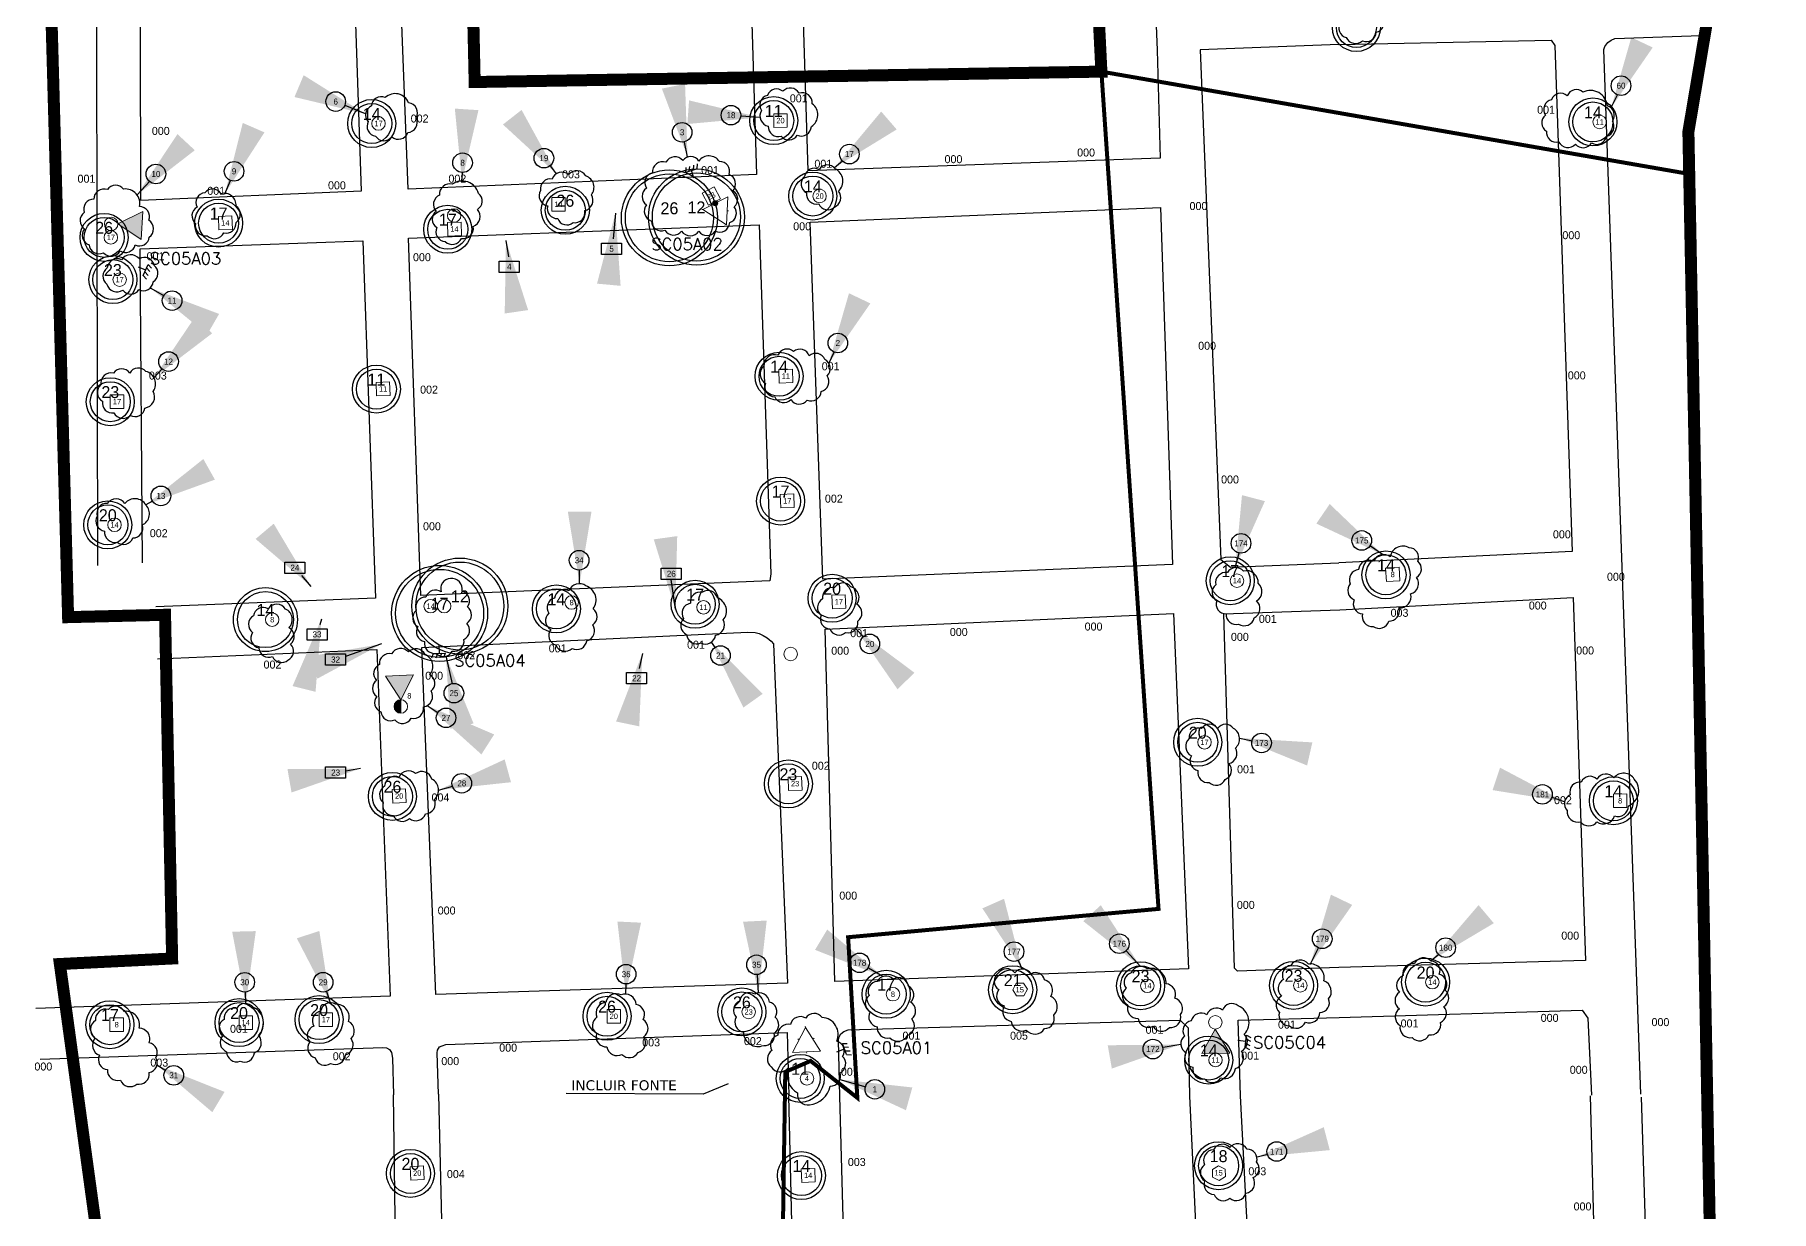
# Model space of a CAD drawing. Extents: x 202058 to 202804, y 7563128 to 7564386.
# Drawn here: x 202173.9 to 202608, y 7563471 to 7563765.1 of the extents above; entities that cross this region are included whole.
import ezdxf
from ezdxf.enums import TextEntityAlignment as Align

# ---------------------------------------------------------------- set-up
doc = ezdxf.new("R2010")
doc.units = 0
doc.header["$LTSCALE"] = 5
doc.header["$MEASUREMENT"] = 0
doc.linetypes.add('PHANTOMX2', pattern=[5, 2.5, -0.5, 0.5, -0.5, 0.5, -0.5])
doc.layers.get('0').update_dxf_attribs({"linetype": 'CONTINUOUS'})
for name, color, linetype in [('Configurado_Ok', 2, 'CONTINUOUS'), ('Divergencia_Valores_incopativeis', 133, 'CONTINUOUS'), ('HC', 7, 'CONTINUOUS'), ('LIMITE', 5, 'PHANTOMX2'), ('limite_rf', 8, 'PHANTOMX2'), ('Nao_Configurado', 3, 'CONTINUOUS'), ('NET_UPGRADE', 7, 'CONTINUOUS'), ('numero_base', 3, 'CONTINUOUS'), ('QUADRAS', 7, 'CONTINUOUS'), ('TERRA', 7, 'CONTINUOUS'), ('TERRA_A', 7, 'CONTINUOUS')]:
    doc.layers.add(name, color=color, linetype=linetype)
for name, color, linetype, lineweight in [('NET-AMP', 1, 'CONTINUOUS', 20), ('NET-SPLT', 1, 'CONTINUOUS', 20), ('NET-TAP', 1, 'CONTINUOUS', 20)]:
    doc.layers.add(name, color=color, linetype=linetype, lineweight=lineweight)
doc.layers.get('0').off()
doc.layers.get('TERRA_A').off()
doc.styles.add('Folhas_CAD', font='arial.ttf')
doc.styles.add('ROMANS', font='romans', dxfattribs={"width": 0.9})
doc.dimstyles.get("Standard").update_dxf_attribs({"dimtxt": 0.18, "dimasz": 0.18, "dimexe": 0.18, "dimexo": 0.0625, "dimgap": 0.09, "dimtad": 0, "dimtih": 1, "dimtoh": 1, "dimzin": 0, "dimdsep": 46, "dimtxsty": 'Standard', "dimcen": 0.09, "dimadec": 0, "dimazin": 0, "dimtfac": 1, "dimtofl": 0, "dimtmove": 2, "dimatfit": 3, "dimfxl": 1, "dimtolj": 1, "dimtzin": 0, "dimarcsym": 0})

# ---------------------------------------------------------------- blocks, each defined once
blk = doc.blocks.new('TERRA')
at = {"layer": 'TERRA', "linetype": 'ByBlock'}
for p, q in [((0, 0), (0, -2.02)), ((-1.5, -2.02), (-1.97, -3.15)), ((-1.5, -2.02), (1.5, -2.02)), ((-0.49, -2.02), (-0.96, -3.15)), ((0.57, -2.02), (0.09, -3.15)), ((1.5, -2.02), (1.03, -3.15))]:
    blk.add_line(p, q, dxfattribs=at)
blk = doc.blocks.new('2WAY')
blk.add_circle((1.6875, 0), 1.6875)
blk = doc.blocks.new('LE')
at = {"layer": 'NET-AMP'}
h = blk.add_hatch(color=256, dxfattribs=at)
h.dxf.hatch_style = 1
h.paths.add_polyline_path([(0, 3.5), (0, -3.5), (6.06, 0)])
blk.add_lwpolyline([(0, 3.5), (0, -3.5), (6.06, 0)], close=True, dxfattribs=at)
blk = doc.blocks.new('TAP2')
at = {"color": 0}
blk.add_circle((1.69, 0), 1.69, dxfattribs=at)
blk.add_attdef('DBVAL', text='', height=1.35, dxfattribs=at).set_placement((1.69, 0), align=Align.MIDDLE)
blk = doc.blocks.new('TAP4')
blk.add_lwpolyline([(3.38, -1.69), (0, -1.69), (0, 1.69), (3.38, 1.69)], close=True)
at = {"color": 0}
blk.add_attdef('DBVAL', text='', height=1.35, dxfattribs=at).set_placement((1.69, 0), align=Align.MIDDLE)
blk = doc.blocks.new('TAP8')
blk.add_lwpolyline([(0.92, 1.59), (0, 0), (0.92, -1.59), (2.76, -1.59), (3.68, 0), (2.76, 1.59)], close=True)
blk.add_attdef('DBVAL', text='', height=1.35).set_placement((1.77, -0.06), align=Align.MIDDLE)
blk = doc.blocks.new('3WAY')
h = blk.add_hatch(color=256)
h.dxf.hatch_style = 1
edge = h.paths.add_edge_path()
edge.add_arc((3.025, 0), 0.35, 0, 360)
for centre, radius in [((1.6875, 0), 1.6875), ((3.025, 0), 0.35)]:
    blk.add_circle(centre, radius)
blk = doc.blocks.new('CX_CodUpgrade')
blk.add_circle((-0.13, 0.04), 2.45)
at = {"color": 1, "flags": 1}
for tag, p in [('RETIRAR1', (4.74, 11.47)), ('RETIRAR2', (4.74, 7.94)), ('NOVO1', (28.33, 11.47)), ('NOVO2', (28.33, 7.94)), ('RETIRAR3', (4.74, 4.42)), ('NOVO3', (28.33, 4.42)), ('RETIRAR4', (4.74, 0.89)), ('NOVO4', (28.33, 0.9)), ('RETIRAR5', (4.74, -2.63)), ('NOVO5', (28.33, -2.63)), ('RETIRAR6', (4.74, -6.15)), ('RETIRAR7', (4.74, -9.68)), ('NOVO6', (28.33, -6.15)), ('NOVO7', (28.33, -9.68)), ('RETIRAR8', (4.74, -13.2)), ('NOVO8', (28.33, -13.2)), ('RETIRAR9', (4.74, -16.73)), ('NOVO9', (28.33, -16.73))]:
    blk.add_attdef(tag, p, '', height=1.5, dxfattribs=at)
at = {"color": 7, "flags": 1}
for tag, p in [('ANTIGO1', (17.16, 11.46)), ('ANTIGO2', (17.16, 7.94)), ('ANTIGO3', (17.16, 4.41)), ('ANTIGO4', (17.16, 0.89)), ('ANTIGO5', (17.16, -2.63)), ('ANTIGO6', (17.16, -6.16)), ('ANTIGO7', (17.16, -9.68)), ('ANTIGO8', (17.16, -13.21)), ('ANTIGO9', (17.16, -16.73))]:
    blk.add_attdef(tag, p, '', height=1.5, dxfattribs=at)
at = {"color": 1}
blk.add_attdef('CODIGO', text='', height=1.5, dxfattribs=at).set_placement((-0.13, 0.04), align=Align.MIDDLE_CENTER)
blk = doc.blocks.new('AMP3')
for p, q in [((3.1, 1.71), (3.3, 2.03)), ((0, 0), (-0.33, 0)), ((3.1, -1.71), (3.3, -2.03)), ((6.06, 0), (6.38, 0))]:
    blk.add_line(p, q)
blk.add_lwpolyline([(0, 3.5), (0, -3.5), (6.06, 0)], close=True)
blk = doc.blocks.new('AMP3AC')
h = blk.add_hatch(color=256)
h.dxf.hatch_style = 1
h.paths.add_polyline_path([(2.55, 2.03), (3.66, 1.39, 0.131652), (3.74, 1.71, 0.767327)])
h.paths.add_polyline_path([(3.66, 1.39), (2.55, 2.03, 0.131652), (2.47, 1.71, 0.767327)])
for p, q in [((3.1, 1.71), (3.3, 2.03)), ((0, 0), (-0.33, 0)), ((3.1, -1.71), (3.3, -2.03)), ((6.06, 0), (6.38, 0))]:
    blk.add_line(p, q)
blk.add_lwpolyline([(0, 3.5), (0, -3.5), (6.06, 0)], close=True)
blk.add_circle((3.1, 1.71), 0.638)
blk = doc.blocks.new('CX_CodUpgradeCabo')
blk.add_lwpolyline([(-2.63, 1.45), (2.37, 1.45), (2.37, -1.4), (-2.63, -1.4)], close=True)
at = {"color": 1}
blk.add_attdef('CODIGO', text='', height=1.5, dxfattribs=at).set_placement((-0.13, 0.04), align=Align.MIDDLE_CENTER)
at = {"color": 1, "style": 'Folhas_CAD', "flags": 1}
for tag, p in [('SERVICO', (5.97, 0.89)), ('TIPO', (17.92, 0.89)), ('COMP', (25.22, 0.89))]:
    blk.add_attdef(tag, p, '', height=1.5, dxfattribs=at)
blk = doc.blocks.new('DC')
h = blk.add_hatch(color=256)
h.dxf.hatch_style = 1
h.paths.add_polyline_path([(3.38, 0), (0, 0, 1)])
blk.add_line((0, 0), (3.38, 0))
blk.add_circle((1.69, 0), 1.69)
at = {"color": 0}
blk.add_attdef('DCVAL', text='', height=1.35, dxfattribs=at).set_placement((3.1, 3.27), align=Align.MIDDLE)

msp = doc.modelspace()

# ---------------------------------------------------------------- linework, layer by layer
at = {"layer": 'Configurado_Ok'}
for centre, radius in [((202504.3, 7563766.92), 6), ((202504.3, 7563766.92), 5), ((202258.17, 7563742.93), 6), ((202258.17, 7563742.93), 5), ((202358.65, 7563743.66), 6), ((202358.65, 7563743.66), 5), ((202563.42, 7563743.32), 6), ((202563.42, 7563743.32), 5), ((202368.42, 7563724.8), 6), ((202368.42, 7563724.8), 5), ((202306.56, 7563721.23), 6), ((202306.56, 7563721.23), 5), ((202191.27, 7563714.46), 6), ((202219.9, 7563718.03), 6), ((202219.9, 7563718.03), 5), ((202277.17, 7563716.49), 6), ((202277.17, 7563716.49), 5), ((202191.27, 7563714.46), 5), ((202193.46, 7563703.9), 6), ((202193.46, 7563703.9), 5), ((202359.99, 7563679.74), 6), ((202259.33, 7563676.53), 6), ((202259.33, 7563676.53), 5), ((202359.99, 7563679.74), 5), ((202192.82, 7563673.39), 6), ((202192.82, 7563673.39), 5), ((202360.36, 7563648.54), 6), ((202360.36, 7563648.54), 5), ((202192.19, 7563642.6), 6), ((202192.19, 7563642.6), 5), ((202472.76, 7563628.63), 6), ((202472.76, 7563628.63), 5), ((202511.7, 7563630.1), 6), ((202511.7, 7563630.1), 5), ((202339.01, 7563622.75), 6), ((202373.25, 7563624.26), 6), ((202373.25, 7563624.26), 5), ((202304.32, 7563621.6), 6), ((202304.32, 7563621.6), 5), ((202339.01, 7563622.75), 5), ((202464.63, 7563588.25), 6), ((202464.63, 7563588.25), 5), ((202362.31, 7563577.85), 6), ((202362.31, 7563577.85), 5), ((202263.34, 7563574.73), 6), ((202263.34, 7563574.73), 5), ((202568.54, 7563573.62), 6), ((202568.54, 7563573.62), 5), ((202450.36, 7563527.38), 6), ((202488.59, 7563527.47), 6), ((202521.6, 7563528.29), 6), ((202521.6, 7563528.29), 5), ((202386.76, 7563525.27), 6), ((202386.76, 7563525.27), 5), ((202418.38, 7563526.39), 6), ((202418.38, 7563526.39), 5), ((202450.36, 7563527.38), 5), ((202488.59, 7563527.47), 5), ((202245, 7563518.91), 6), ((202316.98, 7563519.76), 6), ((202316.98, 7563519.76), 5), ((202350.69, 7563520.84), 6), ((202350.69, 7563520.84), 5), ((202192.72, 7563517.65), 6), ((202192.72, 7563517.65), 5), ((202224.99, 7563518.16), 6), ((202224.99, 7563518.16), 5), ((202245, 7563518.91), 5), ((202467.39, 7563508.82), 6), ((202467.39, 7563508.82), 5), ((202365.27, 7563504.22), 6), ((202365.27, 7563504.22), 5), ((202267.85, 7563480.47), 6), ((202267.85, 7563480.47), 5), ((202365.59, 7563479.93), 6), ((202469.86, 7563482.39), 6), ((202469.86, 7563482.39), 5), ((202365.59, 7563479.93), 5)]:
    msp.add_circle(centre, radius, dxfattribs=at)
at = {"layer": 'Divergencia_Valores_incopativeis'}
for radius in [8, 7]:
    msp.add_circle((202231.6, 7563618.91), radius, dxfattribs=at)
at = {"layer": 'LIMITE', "const_width": 3}
for points in [[(202282.42, 7563820.03), (202283.9, 7563753.3), (202440.56, 7563755.9), (202430.52, 7563961.22)], [(202606.51, 7563854.68), (202587.29, 7563740.87), (202593.3, 7563432.74), (202467.47, 7563130.16), (202412.11, 7563155.37), (202439.72, 7563212.25), (202224.04, 7563204.87), (202222.26, 7563302), (202211.92, 7563301.41), (202180.21, 7563532.82), (202208.27, 7563534.2), (202206.5, 7563620.12), (202182.27, 7563619.53), (202175.47, 7563864.61)]]:
    msp.add_lwpolyline(points, dxfattribs=at)
at = {"layer": 'limite_rf', "const_width": 1}
for points in [[(202440.56, 7563755.9), (202454.84, 7563546.6), (202377.25, 7563539.52), (202379.55, 7563499.37), (202367.88, 7563508.59), (202361.54, 7563505.85), (202360.47, 7563435.3), (202278.51, 7563432.58), (202279.95, 7563395.73), (202295.03, 7563391), (202294.15, 7563301.2)], [(202586.46, 7563730.5), (202440.56, 7563755.9)]]:
    msp.add_lwpolyline(points, dxfattribs=at)
at = {"layer": 'Nao_Configurado'}
for centre, radius in [((202332.58, 7563719.34), 12), ((202332.58, 7563719.34), 11), ((202339.33, 7563719.56), 12), ((202339.33, 7563719.56), 11), ((202280.19, 7563622.31), 12), ((202280.19, 7563622.31), 11), ((202275.13, 7563620.47), 12), ((202275.13, 7563620.47), 11)]:
    msp.add_circle(centre, radius, dxfattribs=at)
at = {"layer": 'NET_UPGRADE'}
for points in [[(202506.81, 7563776.24, 0.520567), (202506.81, 7563776.24, 0.520567), (202502.79, 7563775.9, 0.520567), (202500.89, 7563772.22, 0.520567), (202500.33, 7563768.2, 0.520567), (202501.78, 7563764.41, 0.520567), (202505.8, 7563763.63, 0.520567), (202509.27, 7563765.75, 0.520567), (202510.83, 7563769.43, 0.520567), (202509.83, 7563773.45, 0.520567), (202506.81, 7563776.24)], [(202261.54, 7563749.44, 0.520567), (202261.54, 7563749.44, 0.520567), (202258.11, 7563747.33, 0.520567), (202257.3, 7563743.4, 0.520567), (202259.12, 7563739.77, 0.520567), (202263.15, 7563739.57, 0.520567), (202267.19, 7563740.68, 0.520567), (202269.31, 7563744.31, 0.520567), (202267.39, 7563748.13, 0.520567), (202261.54, 7563749.44)], [(202368.3, 7563747.89, 0.520567), (202368.3, 7563747.89, 0.520567), (202364.97, 7563750.52, 0.520567), (202360.96, 7563750.98, 0.520567), (202357.07, 7563749.95, 0.520567), (202355.58, 7563746.17, 0.520567), (202357.3, 7563742.28, 0.520567), (202360.5, 7563739.76, 0.520567), (202364.52, 7563739.99, 0.520567), (202368.07, 7563742.17, 0.520567), (202368.3, 7563747.89)], [(202560.94, 7563750.76, 0.520567), (202560.94, 7563750.76, 0.520567), (202557, 7563749.87, 0.520567), (202553.06, 7563748.89, 0.520567), (202551.54, 7563745.04, 0.520567), (202551.8, 7563741.02, 0.520567), (202554.85, 7563738.33, 0.520567), (202559.06, 7563737.8, 0.520567), (202563.09, 7563738.06, 0.520567), (202566.85, 7563739.76, 0.520567), (202568.28, 7563743.52, 0.520567), (202567.03, 7563747.37, 0.520567), (202560.94, 7563750.76)], [(202339.95, 7563733.55, 0.520567), (202339.95, 7563733.55, 0.520567), (202335.9, 7563733.69, 0.520567), (202331.71, 7563733.28, 0.520567), (202328.33, 7563730.58, 0.520567), (202326.84, 7563726.8, 0.520567), (202326.84, 7563722.62, 0.520567), (202328.06, 7563718.56, 0.520567), (202331.44, 7563716.27, 0.520567), (202335.63, 7563716, 0.520567), (202339.95, 7563716, 0.520567), (202344.01, 7563716, 0.520567), (202347.66, 7563718.16, 0.520567), (202348.74, 7563722.07, 0.520567), (202348.47, 7563726.13, 0.520567), (202347.52, 7563730.18, 0.520567), (202345.09, 7563733.42, 0.520567), (202339.95, 7563733.55)], [(202278.3, 7563727.74, 0.520567), (202278.3, 7563727.74, 0.520567), (202275.11, 7563725.05, 0.520567), (202274.28, 7563720.97, 0.520567), (202274.42, 7563716.96, 0.520567), (202276.5, 7563713.43, 0.520567), (202280.58, 7563714.19, 0.520567), (202283.56, 7563717.17, 0.520567), (202284.59, 7563721.45, 0.520567), (202284.87, 7563725.46, 0.520567), (202278.3, 7563727.74)], [(202311.69, 7563729.82, 0.520567), (202311.69, 7563729.82, 0.520567), (202307.4, 7563730.16, 0.520567), (202303.27, 7563729.05, 0.520567), (202300.35, 7563726.21, 0.520567), (202302.16, 7563722.35, 0.520567), (202304.65, 7563719.18, 0.520567), (202308.51, 7563718.15, 0.520567), (202311.43, 7563721.15, 0.520567), (202313.07, 7563725.1, 0.520567), (202311.69, 7563729.82)], [(202374.02, 7563731.62, 0.520567), (202374.02, 7563731.62, 0.520567), (202369.99, 7563731.41, 0.520567), (202366.36, 7563729.7, 0.520567), (202366.87, 7563725.58, 0.520567), (202369.89, 7563722.86, 0.520567), (202373.82, 7563722.05, 0.520567), (202374.83, 7563725.98, 0.520567), (202374.02, 7563731.62)], [(202196.12, 7563726.53, 0.520567), (202196.12, 7563726.53, 0.520567), (202192.11, 7563726.41, 0.520567), (202188.71, 7563723.99, 0.520567), (202186.28, 7563720.71, 0.520567), (202186.4, 7563716.58, 0.520567), (202187.5, 7563712.58, 0.520567), (202191.14, 7563710.63, 0.520567), (202195.27, 7563711.12, 0.520567), (202199.04, 7563712.58, 0.520567), (202202.56, 7563714.52, 0.520567), (202202.44, 7563718.77, 0.520567), (202200.13, 7563722.16, 0.520567), (202196.12, 7563726.53)], [(202220.53, 7563725.38, 0.520567), (202220.53, 7563725.38, 0.520567), (202216.42, 7563725.63, 0.520567), (202214.5, 7563722.04, 0.520567), (202214.11, 7563717.94, 0.520567), (202217.06, 7563714.86, 0.520567), (202221.17, 7563715.63, 0.520567), (202224.25, 7563718.19, 0.520567), (202224.25, 7563722.3, 0.520567), (202220.53, 7563725.38)], [(202195.64, 7563708.88, 0.520567), (202195.64, 7563708.88, 0.520567), (202192.06, 7563706.82, 0.520567), (202191.95, 7563702.81, 0.520567), (202195.96, 7563701.29, 0.520567), (202199.98, 7563701.4, 0.520567), (202203.55, 7563703.35, 0.520567), (202203.77, 7563707.47, 0.520567), (202200.08, 7563709.09, 0.520567), (202195.64, 7563708.88)], [(202367.54, 7563684.86, 0.520567), (202367.54, 7563684.86, 0.520567), (202363.62, 7563685.94, 0.520567), (202359.7, 7563685, 0.520567), (202356.18, 7563682.3, 0.520567), (202356.59, 7563677.98, 0.520567), (202358.89, 7563674.6, 0.520567), (202362.94, 7563673.92, 0.520567), (202367, 7563673.79, 0.520567), (202370.52, 7563675.95, 0.520567), (202372, 7563679.87, 0.520567), (202371.46, 7563683.92, 0.520567), (202367.54, 7563684.86)], [(202201.73, 7563680.95, 0.520567), (202201.73, 7563680.95, 0.520567), (202197.67, 7563680.56, 0.520567), (202193.61, 7563680.56, 0.520567), (202190.47, 7563677.68, 0.520567), (202190.86, 7563673.5, 0.520567), (202193.74, 7563670.62, 0.520567), (202197.8, 7563669.97, 0.520567), (202201.46, 7563671.8, 0.520567), (202203.56, 7563675.98, 0.520567), (202201.73, 7563680.95)], [(202201.73, 7563647.56, 0.520567), (202201.73, 7563647.56, 0.520567), (202196.49, 7563647.95, 0.520567), (202192.04, 7563647.95, 0.520567), (202189.56, 7563644.81, 0.520567), (202191.39, 7563641.02, 0.520567), (202194.53, 7563638.28, 0.520567), (202198.45, 7563639.32, 0.520567), (202200.81, 7563642.59, 0.520567), (202201.73, 7563647.56)], [(202512.74, 7563634.58, 0.520567), (202512.74, 7563634.58, 0.520567), (202508.61, 7563633.49, 0.520567), (202504.83, 7563631.42, 0.520567), (202502.76, 7563627.9, 0.520567), (202503.74, 7563623.88, 0.520567), (202505.81, 7563620.36, 0.520567), (202508.49, 7563617.2, 0.520567), (202512.38, 7563618.54, 0.520567), (202514.94, 7563621.82, 0.520567), (202517.86, 7563625.34, 0.520567), (202519.32, 7563629.48, 0.520567), (202519.68, 7563633.49, 0.520567), (202517.49, 7563636.89, 0.520567), (202512.74, 7563634.58)], [(202275.54, 7563625.82, 0.520567), (202275.54, 7563625.82, 0.520567), (202271.73, 7563624.55, 0.520567), (202269.3, 7563621.21, 0.520567), (202269.65, 7563617.17, 0.520567), (202271.38, 7563613.47, 0.520567), (202274.27, 7563610.47, 0.520567), (202278.31, 7563611.05, 0.520567), (202281.2, 7563613.93, 0.520567), (202281.9, 7563617.97, 0.520567), (202282.13, 7563622.13, 0.520567), (202280.74, 7563626.05, 0.520567), (202277.85, 7563629.17, 0.520567), (202275.54, 7563625.82)], [(202476.09, 7563631.04, 0.520567), (202476.09, 7563631.04, 0.520567), (202472.07, 7563630.68, 0.520567), (202469.15, 7563627.64, 0.520567), (202469.39, 7563623.63, 0.520567), (202471.71, 7563620.35, 0.520567), (202474.87, 7563617.79, 0.520567), (202478.76, 7563619.37, 0.520567), (202479.37, 7563623.63, 0.520567), (202479.74, 7563628.01, 0.520567), (202476.09, 7563631.04)], [(202311.71, 7563627.32, 0.520567), (202311.71, 7563627.32, 0.520567), (202307.51, 7563626.08, 0.520567), (202303.83, 7563624.31, 0.520567), (202302.45, 7563620.5, 0.520567), (202302.91, 7563616.44, 0.520567), (202304.16, 7563612.57, 0.520567), (202308.23, 7563611.71, 0.520567), (202311.9, 7563613.62, 0.520567), (202313.41, 7563617.62, 0.520567), (202313.48, 7563621.62, 0.520567), (202311.71, 7563627.32)], [(202344.6, 7563624.33, 0.520567), (202344.6, 7563624.33, 0.520567), (202340.82, 7563625.75, 0.520567), (202337.82, 7563622.99, 0.520567), (202336.09, 7563619.21, 0.520567), (202336.88, 7563615.2, 0.520567), (202340.43, 7563613.07, 0.520567), (202344.13, 7563615.04, 0.520567), (202346.02, 7563618.82, 0.520567), (202344.6, 7563624.33)], [(202377.96, 7563627.08, 0.520567), (202377.96, 7563627.08, 0.520567), (202373.86, 7563626.93, 0.520567), (202370.87, 7563624.09, 0.520567), (202370.47, 7563620, 0.520567), (202372.68, 7563616.61, 0.520567), (202376.62, 7563615.67, 0.520567), (202379.69, 7563618.5, 0.520567), (202379.46, 7563622.75, 0.520567), (202377.96, 7563627.08)], [(202236.65, 7563621.56, 0.520567), (202236.65, 7563621.56, 0.520567), (202232.25, 7563621.64, 0.520567), (202228.6, 7563619.9, 0.520567), (202228.35, 7563615.67, 0.520567), (202229.93, 7563611.86, 0.520567), (202233.33, 7563609.71, 0.520567), (202237.23, 7563608.79, 0.520567), (202237.9, 7563612.77, 0.520567), (202237.48, 7563616.92, 0.520567), (202236.65, 7563621.56)], [(202271.52, 7563610.17, 0.520567), (202271.52, 7563610.17, 0.520567), (202267.33, 7563610.82, 0.520567), (202263.14, 7563610.33, 0.520567), (202260.07, 7563607.68, 0.520567), (202259.35, 7563603.73, 0.520567), (202259.43, 7563599.71, 0.520567), (202260.48, 7563595.85, 0.520567), (202263.94, 7563593.84, 0.520567), (202268.05, 7563594.24, 0.520567), (202271.11, 7563597.13, 0.520567), (202273.05, 7563601.08, 0.520567), (202272.64, 7563605.18, 0.520567), (202271.52, 7563610.17)], [(202473.59, 7563591.7, 0.520567), (202473.59, 7563591.7, 0.520567), (202469.59, 7563591.7, 0.520567), (202465.58, 7563591.7, 0.520567), (202462.46, 7563589.18, 0.520567), (202463.06, 7563584.88, 0.520567), (202464.69, 7563581.17, 0.520567), (202467.51, 7563578.21, 0.520567), (202471.51, 7563578.95, 0.520567), (202472.4, 7563582.95, 0.520567), (202474.04, 7563586.81, 0.520567), (202473.59, 7563591.7)], [(202273.22, 7563579.05, 0.520567), (202273.22, 7563579.05, 0.520567), (202269.11, 7563580.42, 0.520567), (202265, 7563579.55, 0.520567), (202261.39, 7563577.31, 0.520567), (202261.02, 7563573.2, 0.520567), (202263.51, 7563569.97, 0.520567), (202267.62, 7563569.22, 0.520567), (202271.6, 7563570.34, 0.520567), (202273.84, 7563573.95, 0.520567), (202273.22, 7563579.05)], [(202573.77, 7563579.04, 0.520567), (202573.77, 7563579.04, 0.520567), (202568.66, 7563579.34, 0.520567), (202564.43, 7563579.04, 0.520567), (202560.49, 7563578.32, 0.520567), (202557.72, 7563575.11, 0.520567), (202556.99, 7563571.17, 0.520567), (202560.34, 7563568.4, 0.520567), (202564.43, 7563568.4, 0.520567), (202568.81, 7563569.86, 0.520567), (202572.31, 7563572.34, 0.520567), (202573.77, 7563579.04)], [(202492.29, 7563532.82, 0.520567), (202492.29, 7563532.82, 0.520567), (202487.9, 7563532.49, 0.520567), (202486.07, 7563528.93, 0.520567), (202485.57, 7563524.78, 0.520567), (202485.07, 7563520.72, 0.520567), (202487.56, 7563517.4, 0.520567), (202491.55, 7563518.32, 0.520567), (202495.2, 7563520.72, 0.520567), (202497.36, 7563524.12, 0.520567), (202496.19, 7563528.59, 0.520567), (202492.29, 7563532.82)], [(202523.01, 7563533.57, 0.520567), (202523.01, 7563533.57, 0.520567), (202518.78, 7563532.91, 0.520567), (202515.96, 7563529.92, 0.520567), (202515.04, 7563525.78, 0.520567), (202515.04, 7563521.63, 0.520567), (202515.21, 7563517.41, 0.520567), (202518.2, 7563514.42, 0.520567), (202522.43, 7563515.09, 0.520567), (202525.33, 7563518.24, 0.520567), (202526.16, 7563522.21, 0.520567), (202526.49, 7563526.28, 0.520567), (202525, 7563530.25, 0.520567), (202523.01, 7563533.57)], [(202388.5, 7563529.07, 0.520567), (202388.5, 7563529.07, 0.520567), (202384.53, 7563528.46, 0.520567), (202382.48, 7563524.97, 0.520567), (202382.72, 7563520.88, 0.520567), (202384.53, 7563517.15, 0.520567), (202387.66, 7563514.39, 0.520567), (202392.12, 7563514.99, 0.520567), (202393.2, 7563519.08, 0.520567), (202392.84, 7563523.29, 0.520567), (202392.36, 7563527.26, 0.520567), (202388.5, 7563529.07)], [(202422.97, 7563530.39, 0.520567), (202422.97, 7563530.39, 0.520567), (202418.88, 7563530.63, 0.520567), (202414.78, 7563530.51, 0.520567), (202414.9, 7563526.42, 0.520567), (202416.23, 7563522.33, 0.520567), (202418.03, 7563518.48, 0.520567), (202421.77, 7563516.31, 0.520567), (202426.35, 7563516.67, 0.520567), (202428.64, 7563520.04, 0.520567), (202427.91, 7563524.73, 0.520567), (202426.35, 7563528.83, 0.520567), (202422.97, 7563530.39)], [(202452.01, 7563531.59, 0.520567), (202452.01, 7563531.59, 0.520567), (202448.04, 7563530.63, 0.520567), (202446.71, 7563526.78, 0.520567), (202447.19, 7563522.57, 0.520567), (202449.72, 7563519.2, 0.520567), (202453.46, 7563517.28, 0.520567), (202457.55, 7563516.91, 0.520567), (202460.33, 7563520.16, 0.520567), (202458.88, 7563524.25, 0.520567), (202456.71, 7563527.86, 0.520567), (202452.01, 7563531.59)], [(202320.48, 7563525.08, 0.520567), (202320.48, 7563525.08, 0.520567), (202316.7, 7563523.2, 0.520567), (202314.46, 7563519.54, 0.520567), (202314.34, 7563515.41, 0.520567), (202316.94, 7563512.11, 0.520567), (202320.72, 7563510.23, 0.520567), (202324.73, 7563510.7, 0.520567), (202326.15, 7563514.59, 0.520567), (202326.03, 7563518.95, 0.520567), (202324.26, 7563522.73, 0.520567), (202320.48, 7563525.08)], [(202356.14, 7563512.47, 0.520567), (202356.14, 7563512.47, 0.520567), (202358.74, 7563515.53, 0.520567), (202358.98, 7563519.54, 0.520567), (202357.56, 7563523.32, 0.520567), (202353.9, 7563525.32, 0.520567), (202350.12, 7563523.55, 0.520567), (202349.29, 7563519.54, 0.520567), (202351.07, 7563515.77, 0.520567), (202356.14, 7563512.47)], [(202196.33, 7563520.98, 0.520567), (202196.33, 7563520.98, 0.520567), (202192.34, 7563521.47, 0.520567), (202189.1, 7563518.74, 0.520567), (202188.98, 7563514.26, 0.520567), (202190.1, 7563510.03, 0.520567), (202192.09, 7563506.42, 0.520567), (202195.33, 7563503.81, 0.520567), (202199.44, 7563502.81, 0.520567), (202202.55, 7563505.67, 0.520567), (202204.17, 7563509.41, 0.520567), (202202.55, 7563513.14, 0.520567), (202200.06, 7563516.75, 0.520567), (202196.33, 7563520.98)], [(202228.61, 7563521.97, 0.520567), (202228.61, 7563521.97, 0.520567), (202224.38, 7563521.72, 0.520567), (202221.26, 7563518.99, 0.520567), (202220.89, 7563514.88, 0.520567), (202221.89, 7563510.9, 0.520567), (202225.25, 7563508.53, 0.520567), (202228.86, 7563510.65, 0.520567), (202229.86, 7563515, 0.520567), (202228.61, 7563521.97)], [(202249.14, 7563522.79, 0.520567), (202249.14, 7563522.79, 0.520567), (202245.4, 7563521.05, 0.520567), (202243.66, 7563517.31, 0.520567), (202242.66, 7563513.33, 0.520567), (202244.03, 7563509.35, 0.520567), (202247.89, 7563507.98, 0.520567), (202251.63, 7563510.1, 0.520567), (202253, 7563514.2, 0.520567), (202252.38, 7563518.43, 0.520567), (202249.14, 7563522.79)], [(202370.76, 7563519.47, 0.520567), (202370.76, 7563519.47, 0.520567), (202366.64, 7563519.31, 0.520567), (202362.84, 7563517.66, 0.520567), (202359.7, 7563515.02, 0.520567), (202358.22, 7563511.23, 0.520567), (202358.05, 7563507.1, 0.520567), (202362.18, 7563506.77, 0.349017), (202364.63, 7563500.59, 0.520567), (202367.6, 7563497.62, 0.323884), (202372.74, 7563502.32, 0.520567), (202375.22, 7563505.62, 0.520567), (202375.88, 7563509.74, 0.520567), (202374.4, 7563513.53, 0.520567), (202370.76, 7563519.47)], [(202474.74, 7563522.38, 0.520567), (202474.74, 7563522.38, 0.520567), (202470.82, 7563521.26, 0.520567), (202466.91, 7563520.14, 0.520567), (202462.99, 7563518.61, 0.520567), (202461.31, 7563514.84, 0.520567), (202461.73, 7563510.65, 0.520567), (202463.41, 7563507.01, 0.520567), (202466.35, 7563504.08, 0.520567), (202470.4, 7563504.36, 0.520567), (202474.04, 7563506.73, 0.520567), (202475.58, 7563511.06, 0.520567), (202476.28, 7563515.26, 0.520567), (202474.74, 7563522.38)], [(202476.97, 7563486.54, 0.520567), (202476.97, 7563486.54, 0.520567), (202472.64, 7563486.96, 0.520567), (202468.58, 7563486.4, 0.520567), (202466.35, 7563482.63, 0.520567), (202466.35, 7563478.58, 0.520567), (202468.72, 7563475.22, 0.520567), (202472.64, 7563474.25, 0.520567), (202476.7, 7563475.5, 0.520567), (202478.51, 7563479.42, 0.520567), (202479.35, 7563483.33, 0.520567), (202476.97, 7563486.54)]]:
    msp.add_lwpolyline(points, format="xyb", close=True, dxfattribs=at)
at = {"layer": 'QUADRAS', "linetype": 'ByBlock'}
for points in [[(202189.73, 7563632.48), (202189.26, 7563848.31), (202200.14, 7563849.01), (202200.38, 7563723.73), (202255.64, 7563726.11), (202251.25, 7563853.98), (202249.37, 7563877.82), (202248.71, 7563884.8), (202247.87, 7563892.86), (202246.82, 7563900.12), (202244.72, 7563915.57), (202243.02, 7563926.05), (202241.91, 7563934.79), (202240.94, 7563943.75), (202240.13, 7563952.47), (202239.36, 7563961.73), (202238.56, 7563971.39), (202237.97, 7563981.23), (202237.66, 7563988.97), (202237.28, 7563999.87)], [(202445.86, 7563973.32), (202454.52, 7563761.24)], [(202352.93, 7563776.15), (202354.34, 7563730.2), (202267.31, 7563726.54), (202261.82, 7563867.51)], [(202454.52, 7563761.24), (202455.25, 7563734.29), (202367.27, 7563731.11), (202365.88, 7563776.59)], [(202499.9, 7563762.65), (202553.01, 7563763.78), (202553.89, 7563762.43), (202558.21, 7563635.97), (202499.87, 7563633.13)], [(202575.42, 7563500.32), (202566.16, 7563761.46), (202566.43, 7563762.22), (202567.15, 7563763.15), (202568, 7563763.8), (202568.92, 7563764.2), (202592.76, 7563765.02)], [(202499.9, 7563762.65), (202465.25, 7563761.36), (202470.43, 7563633.95), (202472.82, 7563632.05), (202499.87, 7563633.13)], [(202458.36, 7563632.71), (202370.91, 7563629.06), (202367.72, 7563718.24), (202455.35, 7563721.92), (202458.36, 7563632.71)], [(202355, 7563717.63), (202357.92, 7563630.35), (202357.65, 7563628.6), (202270.47, 7563624.92), (202267.37, 7563714.29), (202355, 7563717.63)], [(202200.84, 7563633.1), (202200.31, 7563711.63), (202255.97, 7563713.62)], [(202255.97, 7563713.62), (202259.1, 7563624.29), (202204.22, 7563622.1)], [(202500.12, 7563621.34), (202558.46, 7563624.43), (202561.6, 7563533.73), (202499.95, 7563531.97)], [(202458.62, 7563620.44), (202462.32, 7563531.62), (202373.94, 7563528.41), (202371.54, 7563616.56), (202458.62, 7563620.44)], [(202499.95, 7563531.97), (202474.58, 7563531.05), (202473.8, 7563531.75), (202471.2, 7563620.33), (202500.12, 7563621.34)], [(202362.11, 7563528.05), (202274.15, 7563525.2), (202270.71, 7563611.94), (202352.21, 7563615.8), (202353.99, 7563615.71), (202354.99, 7563615.41), (202356.04, 7563614.94), (202357.02, 7563614.32), (202358.02, 7563613.49), (202358.6, 7563612.87), (202362.11, 7563528.05)], [(202259.43, 7563611.44), (202262.8, 7563524.77), (202174.21, 7563521.73)], [(202204.59, 7563609.07), (202259.43, 7563611.44)], [(202499.96, 7563519.47), (202560.73, 7563521.28), (202562.14, 7563519.26), (202563.03, 7563500.04)], [(202375.16, 7563499.79), (202374.83, 7563513.68), (202374.9, 7563514.49), (202375.4, 7563515.39), (202376.15, 7563515.97), (202377.27, 7563516.33), (202460.28, 7563518.76), (202462.24, 7563516.89), (202462.62, 7563499.8)], [(202475.35, 7563499.83), (202474.71, 7563518.78), (202499.96, 7563519.47)], [(202175.26, 7563509.04), (202260.94, 7563511.99), (202261.89, 7563511.91), (202262.61, 7563511.47), (202263.07, 7563510.67), (202263.32, 7563509.32), (202263.64, 7563500.08)], [(202274.84, 7563500.28), (202274.5, 7563510.64), (202274.59, 7563511.3), (202275.11, 7563512.08), (202275.74, 7563512.4), (202276.69, 7563512.66), (202362.02, 7563515.68), (202362.45, 7563499.83)], [(202181.98, 7563423.92), (202264.62, 7563426.58), (202263.64, 7563500.08)], [(202274.84, 7563500.28), (202276.6, 7563426.66), (202364.12, 7563429.63), (202362.45, 7563499.83)], [(202462.62, 7563499.8), (202465.67, 7563434.5), (202465.72, 7563433.78), (202465.29, 7563433), (202464.74, 7563432.58), (202463.91, 7563432.33), (202377.12, 7563429.81), (202375.16, 7563499.79)], [(202499.85, 7563431.92), (202478.89, 7563431), (202475.35, 7563499.83)], [(202575.47, 7563499.51), (202577.03, 7563449.16), (202499.82, 7563289.38)], [(202499.85, 7563431.92), (202554.11, 7563433.5), (202564.09, 7563452.68), (202562.81, 7563499.88)]]:
    msp.add_lwpolyline(points, dxfattribs=at)

# ---------------------------------------------------------------- block references
at = {"layer": 'NET-AMP', "xscale": -1, "rotation": 356.9999999528881}
msp.add_blockref('AMP3AC', (202347.02, 7563721.13), dxfattribs=at)
at = {"layer": 'NET-AMP'}
for name, p, rotation in [('LE', (202200.77, 7563717.47), 176.5493875113979), ('LE', (202265.12, 7563604.93), 273.0000000470464), ('AMP3', (202366.88, 7563510.89), 93.0375577237972), ('LE', (202469.14, 7563510.5), 91.00000001480193)]:
    msp.add_blockref(name, p, dxfattribs=dict(at, rotation=rotation))
at = {"layer": 'NET-SPLT'}
for name, p, rotation in [('3WAY', (202278.85, 7563718.24), 92.61375910804159), ('2WAY', (202193.03, 7563719.52), 270), ('2WAY', (202276.27, 7563623.96), 270), ('2WAY', (202362.89, 7563612), 270), ('2WAY', (202469.03, 7563519.94), 270)]:
    msp.add_blockref(name, p, dxfattribs=dict(at, rotation=rotation))
ref = msp.add_blockref('DC', (202265.43, 7563598.88), dxfattribs=dict(at, rotation=270))
ref.add_attrib('DCVAL', '8', dxfattribs={"layer": '0', "color": 0, "height": 1.35}).set_placement((202267.57, 7563599.87), align=Align.MIDDLE)
at = {"layer": 'NET-TAP'}
for name, p, values in [('TAP2', (202258.17, 7563742.93), {'DBVAL': '17'}), ('TAP2', (202563.42, 7563743.32), {'DBVAL': '11'}), ('TAP4', (202303.15, 7563722.74), {'DBVAL': '14'}), ('TAP2', (202368.42, 7563724.8), {'DBVAL': '20'}), ('TAP2', (202191.27, 7563714.46), {'DBVAL': '17'}), ('TAP2', (202193.46, 7563703.9), {'DBVAL': '17'}), ('TAP4', (202192.82, 7563673.39), {'DBVAL': '17'}), ('TAP2', (202192.19, 7563642.6), {'DBVAL': '14'}), ('TAP2', (202472.76, 7563628.64), {'DBVAL': '14'}), ('TAP2', (202306.44, 7563623.18), {'DBVAL': '8'}), ('TAP2', (202231.6, 7563618.91), {'DBVAL': '8'}), ('TAP2', (202271.21, 7563622.27), {'DBVAL': '14'}), ('TAP2', (202339.41, 7563621.99), {'DBVAL': '11'}), ('TAP2', (202464.63, 7563588.25), {'DBVAL': '17'}), ('TAP2', (202450.36, 7563527.38), {'DBVAL': '14'}), ('TAP2', (202488.59, 7563527.47), {'DBVAL': '14'}), ('TAP2', (202521.6, 7563528.29), {'DBVAL': '14'}), ('TAP2', (202386.76, 7563525.27), {'DBVAL': '8'}), ('TAP4', (202245, 7563518.91), {'DBVAL': '17'}), ('TAP4', (202316.98, 7563519.76), {'DBVAL': '20'}), ('TAP2', (202350.69, 7563520.84), {'DBVAL': '23'}), ('TAP4', (202192.72, 7563517.65), {'DBVAL': '8'}), ('TAP4', (202224.99, 7563518.16), {'DBVAL': '14'}), ('TAP2', (202467.39, 7563508.82), {'DBVAL': '11'}), ('TAP2', (202365.27, 7563504.22), {'DBVAL': '4'})]:
    msp.add_blockref(name, p, dxfattribs=at).add_auto_attribs(values)
ref = msp.add_blockref('TAP4', (202358.65, 7563743.66), dxfattribs=dict(at, rotation=0.406396650237186))
ref.add_attrib('DBVAL', '20', dxfattribs={"layer": '0', "color": 0, "height": 1.35}).set_placement((202360.34, 7563743.67), align=Align.MIDDLE)
ref = msp.add_blockref('TAP4', (202341.56, 7563724.03), dxfattribs=dict(at, rotation=27.89265900545498))
ref.add_attrib('DBVAL', '23', dxfattribs={"layer": '0', "color": 0, "height": 1.35, "rotation": 25.8927}).set_placement((202343.05, 7563724.82), align=Align.MIDDLE)
ref = msp.add_blockref('TAP4', (202219.9, 7563718.03), dxfattribs=dict(at, rotation=1.999999999989807))
ref.add_attrib('DBVAL', '14', dxfattribs={"layer": '0', "color": 0, "height": 1.35}).set_placement((202221.59, 7563718.09), align=Align.MIDDLE)
ref = msp.add_blockref('TAP4', (202277.17, 7563716.49), dxfattribs=dict(at, rotation=1.9999999999898))
ref.add_attrib('DBVAL', '14', dxfattribs={"layer": '0', "color": 0, "height": 1.35}).set_placement((202278.85, 7563716.55), align=Align.MIDDLE)
ref = msp.add_blockref('TAP4', (202359.99, 7563679.74), dxfattribs=dict(at, rotation=1.9999999999898))
ref.add_attrib('DBVAL', '11', dxfattribs={"layer": '0', "color": 0, "height": 1.35}).set_placement((202361.68, 7563679.8), align=Align.MIDDLE)
ref = msp.add_blockref('TAP4', (202259.33, 7563676.53), dxfattribs=dict(at, rotation=1.999999999989807))
ref.add_attrib('DBVAL', '11', dxfattribs={"layer": '0', "color": 0, "height": 1.35}).set_placement((202261.02, 7563676.59), align=Align.MIDDLE)
ref = msp.add_blockref('TAP4', (202360.36, 7563648.54), dxfattribs=dict(at, rotation=1.9999999999898))
ref.add_attrib('DBVAL', '17', dxfattribs={"layer": '0', "color": 0, "height": 1.35}).set_placement((202362.05, 7563648.6), align=Align.MIDDLE)
ref = msp.add_blockref('TAP4', (202511.7, 7563630.1), dxfattribs=dict(at, rotation=3.493827345997367))
ref.add_attrib('DBVAL', '8', dxfattribs={"layer": '0', "color": 0, "height": 1.35}).set_placement((202513.39, 7563630.2), align=Align.MIDDLE)
ref = msp.add_blockref('TAP4', (202373.25, 7563623.3), dxfattribs=dict(at, rotation=2.674048746917832))
ref.add_attrib('DBVAL', '17', dxfattribs={"layer": '0', "color": 0, "height": 1.35}).set_placement((202374.93, 7563623.38), align=Align.MIDDLE)
ref = msp.add_blockref('TAP4', (202263.34, 7563574.73), dxfattribs=dict(at, rotation=3.287628616775722))
ref.add_attrib('DBVAL', '20', dxfattribs={"layer": '0', "color": 0, "height": 1.35}).set_placement((202265.03, 7563574.82), align=Align.MIDDLE)
ref = msp.add_blockref('TAP4', (202362.31, 7563577.85), dxfattribs=dict(at, rotation=1.9999999999898))
ref.add_attrib('DBVAL', '23', dxfattribs={"layer": '0', "color": 0, "height": 1.35}).set_placement((202364, 7563577.91), align=Align.MIDDLE)
ref = msp.add_blockref('TAP4', (202568.54, 7563573.62), dxfattribs=dict(at, rotation=0.3828513170786585))
ref.add_attrib('DBVAL', '8', dxfattribs={"layer": '0', "color": 0, "height": 1.35}).set_placement((202570.23, 7563573.63), align=Align.MIDDLE)
ref = msp.add_blockref('TAP8', (202418.38, 7563526.39), dxfattribs=dict(at, rotation=1.775105619297476))
ref.add_attrib('DBVAL', '15', dxfattribs={"layer": '0', "height": 1.35}).set_placement((202420.15, 7563526.39), align=Align.MIDDLE)
at = {"layer": 'NET-TAP', "rotation": 3.000000000063948}
msp.add_blockref('TAP4', (202267.85, 7563480.47), dxfattribs=at).add_auto_attribs({'DBVAL': '20'})
at = {"layer": 'NET-TAP'}
ref = msp.add_blockref('TAP4', (202365.59, 7563479.93), dxfattribs=dict(at, rotation=1.999999999989405))
ref.add_attrib('DBVAL', '14', dxfattribs={"layer": '0', "color": 0, "height": 1.35}).set_placement((202367.28, 7563479.99), align=Align.MIDDLE)
ref = msp.add_blockref('TAP8', (202469.86, 7563482.39), dxfattribs=dict(at, rotation=272.0099389275118))
ref.add_attrib('DBVAL', '15', dxfattribs={"layer": '0', "height": 1.35}).set_placement((202469.87, 7563480.62), align=Align.MIDDLE)
at = {"layer": 'NET_UPGRADE'}
for name, p, values in [('CX_CodUpgrade', (202570.58, 7563752.35), {'CODIGO': '60'}), ('CX_CodUpgrade', (202249.29, 7563748.38), {'CODIGO': '6'}), ('CX_CodUpgrade', (202348.09, 7563744.98), {'CODIGO': '18'}), ('CX_CodUpgrade', (202335.89, 7563740.7), {'CODIGO': '3'}), ('CX_CodUpgrade', (202377.69, 7563735.24), {'CODIGO': '17'}), ('CX_CodUpgrade', (202223.88, 7563730.94), {'CODIGO': '9'}), ('CX_CodUpgrade', (202281.01, 7563733.09), {'CODIGO': '8'}), ('CX_CodUpgrade', (202301.33, 7563734.23), {'CODIGO': '19'}), ('CX_CodUpgrade', (202204.35, 7563730.27), {'CODIGO': '10'}), ('CX_CodUpgradeCabo', (202318.25, 7563711.59), {'CODIGO': '5'}), ('CX_CodUpgradeCabo', (202292.69, 7563707.11), {'CODIGO': '4'}), ('CX_CodUpgrade', (202208.39, 7563698.62), {'CODIGO': '11'}), ('CX_CodUpgrade', (202374.81, 7563688.02), {'CODIGO': '2'}), ('CX_CodUpgrade', (202207.51, 7563683.38), {'CODIGO': '12'}), ('CX_CodUpgrade', (202205.6, 7563649.8), {'CODIGO': '13'}), ('CX_CodUpgrade', (202475.59, 7563637.94), {'CODIGO': '174'}), ('CX_CodUpgrade', (202505.77, 7563638.66), {'CODIGO': '175'}), ('CX_CodUpgradeCabo', (202239.09, 7563631.86), {'CODIGO': '24'}), ('CX_CodUpgrade', (202310.14, 7563633.71), {'CODIGO': '34'}), ('CX_CodUpgradeCabo', (202333.17, 7563630.33), {'CODIGO': '26'}), ('CX_CodUpgradeCabo', (202244.62, 7563615.19), {'CODIGO': '33'}), ('CX_CodUpgrade', (202345.48, 7563609.9), {'CODIGO': '21'}), ('CX_CodUpgrade', (202382.81, 7563612.8), {'CODIGO': '20'}), ('CX_CodUpgradeCabo', (202249.26, 7563608.89), {'CODIGO': '32'}), ('CX_CodUpgrade', (202278.84, 7563600.49), {'CODIGO': '25'}), ('CX_CodUpgradeCabo', (202324.51, 7563604.22), {'CODIGO': '22'}), ('CX_CodUpgrade', (202276.87, 7563594.32), {'CODIGO': '27'}), ('CX_CodUpgrade', (202480.73, 7563588.04), {'CODIGO': '173'}), ('CX_CodUpgradeCabo', (202249.27, 7563580.64), {'CODIGO': '23'}), ('CX_CodUpgrade', (202280.81, 7563577.96), {'CODIGO': '28'}), ('CX_CodUpgrade', (202550.94, 7563575.19), {'CODIGO': '181'}), ('CX_CodUpgrade', (202418.84, 7563535.88), {'CODIGO': '177'}), ('CX_CodUpgrade', (202445.17, 7563537.86), {'CODIGO': '176'}), ('CX_CodUpgrade', (202495.89, 7563539.1), {'CODIGO': '179'}), ('CX_CodUpgrade', (202526.75, 7563536.87), {'CODIGO': '180'}), ('CX_CodUpgrade', (202354.48, 7563532.6), {'CODIGO': '35'}), ('CX_CodUpgrade', (202380.24, 7563533.08), {'CODIGO': '178'}), ('CX_CodUpgrade', (202226.55, 7563528.21), {'CODIGO': '30'}), ('CX_CodUpgrade', (202246.15, 7563528.23), {'CODIGO': '29'}), ('CX_CodUpgrade', (202321.89, 7563530.24), {'CODIGO': '36'}), ('CX_CodUpgrade', (202453.56, 7563511.52), {'CODIGO': '172'}), ('CX_CodUpgrade', (202208.81, 7563504.96), {'CODIGO': '31'}), ('CX_CodUpgrade', (202484.52, 7563485.91), {'CODIGO': '171'})]:
    msp.add_blockref(name, p, dxfattribs=at).add_auto_attribs(values)
at = {"layer": 'NET_UPGRADE', "color": 4}
msp.add_blockref('CX_CodUpgrade', (202384.06, 7563501.47), dxfattribs=at).add_auto_attribs({'CODIGO': '1'})
at = {"layer": 'TERRA'}
for p, rotation in [((202338.71, 7563729.23), 197.7359101506268), ((202199.81, 7563707.14), 65.79550844932096), ((202274.97, 7563612.5), 2.601192155793138), ((202374.45, 7563510.87), 110.7822578115409), ((202474.66, 7563513.81), 82.8077077950337)]:
    msp.add_blockref('TERRA', p, dxfattribs=dict(at, rotation=rotation))
at = {"layer": 'TERRA_A'}
for p, rotation in [((202338.71, 7563729.23), 197.7359101506268), ((202199.81, 7563707.14), 65.79550844932096), ((202274.97, 7563612.5), 2.601192155793138), ((202374.45, 7563510.87), 110.7822578115409), ((202474.66, 7563513.81), 82.8077077950337)]:
    msp.add_blockref('TERRA', p, dxfattribs=dict(at, rotation=rotation))

# ---------------------------------------------------------------- texts
at = {"layer": 'HC'}
for s, p in [('001', (202364.9, 7563749.22)), ('001', (202364.9, 7563749.22)), ('001', (202551.71, 7563746.37)), ('001', (202551.71, 7563746.37)), ('000', (202205.43, 7563741.08)), ('000', (202205.43, 7563741.08)), ('002', (202270.14, 7563744.18)), ('002', (202270.14, 7563744.18)), ('001', (202371.05, 7563732.87)), ('001', (202371.05, 7563732.87)), ('000', (202403.58, 7563734.02)), ('000', (202403.58, 7563734.02)), ('000', (202436.73, 7563735.68)), ('000', (202436.73, 7563735.68)), ('001', (202186.86, 7563729.13)), ('001', (202186.86, 7563729.13)), ('000', (202249.47, 7563727.48)), ('000', (202249.47, 7563727.48)), ('002', (202279.57, 7563729.14)), ('002', (202279.57, 7563729.14)), ('003', (202307.97, 7563730.23)), ('003', (202307.97, 7563730.23)), ('001', (202342.73, 7563731.27)), ('001', (202342.73, 7563731.27)), ('001', (202219.29, 7563726.11)), ('001', (202219.29, 7563726.11)), ('000', (202464.82, 7563722.3)), ('000', (202464.82, 7563722.3)), ('000', (202365.75, 7563717.24)), ('000', (202365.75, 7563717.24)), ('000', (202558.02, 7563715.01)), ('000', (202558.02, 7563715.01)), ('001', (202204.12, 7563709.75)), ('001', (202204.12, 7563709.75)), ('000', (202270.71, 7563709.51)), ('000', (202270.71, 7563709.51)), ('000', (202466.98, 7563687.37)), ('000', (202466.98, 7563687.37)), ('003', (202204.7, 7563679.92)), ('003', (202204.7, 7563679.92)), ('001', (202372.88, 7563682.24)), ('001', (202372.88, 7563682.24)), ('000', (202559.38, 7563679.97)), ('000', (202559.38, 7563679.97)), ('002', (202272.49, 7563676.41)), ('002', (202272.49, 7563676.41)), ('000', (202472.71, 7563653.95)), ('000', (202472.71, 7563653.95)), ('002', (202373.68, 7563649.16)), ('002', (202373.68, 7563649.16)), ('000', (202273.22, 7563642.25)), ('000', (202273.22, 7563642.25)), ('002', (202204.92, 7563640.52)), ('002', (202204.92, 7563640.52)), ('000', (202555.66, 7563640.24)), ('000', (202555.66, 7563640.24)), ('000', (202569.17, 7563629.63)), ('000', (202569.17, 7563629.63)), ('001', (202482.15, 7563619.1)), ('001', (202482.15, 7563619.1)), ('003', (202515.08, 7563620.62)), ('003', (202515.08, 7563620.62)), ('000', (202549.63, 7563622.43)), ('000', (202549.63, 7563622.43)), ('001', (202380, 7563615.53)), ('001', (202380, 7563615.53)), ('000', (202404.9, 7563615.82)), ('000', (202404.9, 7563615.82)), ('000', (202438.6, 7563617.18)), ('000', (202438.6, 7563617.18)), ('000', (202475.17, 7563614.6)), ('000', (202475.17, 7563614.6)), ('001', (202304.64, 7563611.73)), ('001', (202304.64, 7563611.73)), ('001', (202339.22, 7563612.64)), ('001', (202339.22, 7563612.64)), ('000', (202375.26, 7563611.14)), ('000', (202375.26, 7563611.14)), ('000', (202561.47, 7563611.2)), ('000', (202561.47, 7563611.2)), ('002', (202233.36, 7563607.68)), ('002', (202233.36, 7563607.68)), ('002', (202281.81, 7563610.02)), ('002', (202281.81, 7563610.02)), ('000', (202273.77, 7563604.89)), ('000', (202273.77, 7563604.89)), ('002', (202370.41, 7563582.39)), ('002', (202370.41, 7563582.39)), ('001', (202476.7, 7563581.5)), ('001', (202476.7, 7563581.5)), ('004', (202275.35, 7563574.46)), ('004', (202275.35, 7563574.46)), ('002', (202555.93, 7563573.78)), ('002', (202555.93, 7563573.78)), ('000', (202377.28, 7563549.92)), ('000', (202377.28, 7563549.92)), ('000', (202276.89, 7563546.2)), ('000', (202276.89, 7563546.2)), ('000', (202476.65, 7563547.6)), ('000', (202476.65, 7563547.6)), ('000', (202557.75, 7563539.92)), ('000', (202557.75, 7563539.92)), ('000', (202552.6, 7563519.36)), ('000', (202552.6, 7563519.36)), ('001', (202224.97, 7563516.62)), ('001', (202224.97, 7563516.62)), ('001', (202393.07, 7563514.91)), ('001', (202393.07, 7563514.91)), ('005', (202419.96, 7563514.9)), ('005', (202419.96, 7563514.9)), ('001', (202453.84, 7563516.38)), ('001', (202453.84, 7563516.38)), ('001', (202486.93, 7563517.67)), ('001', (202486.93, 7563517.67)), ('001', (202517.59, 7563517.97)), ('001', (202517.59, 7563517.97)), ('000', (202580.3, 7563518.3)), ('000', (202580.3, 7563518.3)), ('000', (202292.27, 7563511.91)), ('000', (202292.27, 7563511.91)), ('003', (202328, 7563513.23)), ('003', (202328, 7563513.23)), ('002', (202353.44, 7563513.55)), ('002', (202353.44, 7563513.55)), ('000', (202176.08, 7563507.2)), ('000', (202176.08, 7563507.2)), ('003', (202205.06, 7563508.18)), ('003', (202205.06, 7563508.18)), ('002', (202250.66, 7563509.76)), ('002', (202250.66, 7563509.76)), ('000', (202277.79, 7563508.55)), ('000', (202277.79, 7563508.55)), ('001', (202477.75, 7563509.92)), ('001', (202477.75, 7563509.92)), ('000', (202559.87, 7563506.38)), ('000', (202559.87, 7563506.38)), ('001', (202377.67, 7563505.89)), ('001', (202377.67, 7563505.89)), ('004', (202279.19, 7563480.31)), ('004', (202279.19, 7563480.31)), ('003', (202379.41, 7563483.33)), ('003', (202379.41, 7563483.33)), ('003', (202479.53, 7563481.01)), ('003', (202479.53, 7563481.01)), ('000', (202560.83, 7563472.22)), ('000', (202560.83, 7563472.22))]:
    msp.add_text(s, height=2, dxfattribs=at).set_placement(p, align=Align.MIDDLE)
at = {"layer": 'NET-AMP', "style": 'ROMANS'}
for s, p in [('SC05A02', (202328.04, 7563711.27)), ('SC05A03', (202202.67, 7563707.67)), ('SC05A04', (202278.77, 7563607.19)), ('SC05A01', (202380.4, 7563510.4)), ('SC05C04', (202478.46, 7563511.72))]:
    msp.add_text(s, height=3, dxfattribs=at).set_placement(p)
at = {"layer": 'NET_UPGRADE', "color": 4, "insert": (202308.05, 7563503.76), "char_height": 2.5, "width": 39.44, "attachment_point": 1}
msp.add_mtext('{\\fVerdana|b0|i0|c0|p34;INCLUIR FONTE}', dxfattribs=at)
at = {"layer": 'numero_base'}
for s, p in [('14', (202258.17, 7563742.93)), ('11', (202358.65, 7563743.66)), ('14', (202563.42, 7563743.32)), ('14', (202368.42, 7563724.8)), ('26', (202306.56, 7563721.23)), ('17', (202219.9, 7563718.03)), ('17', (202277.17, 7563716.49)), ('26', (202332.58, 7563719.34)), ('12', (202339.33, 7563719.56)), ('26', (202191.27, 7563714.46)), ('23', (202193.46, 7563703.9)), ('14', (202359.99, 7563679.74)), ('23', (202192.82, 7563673.39)), ('11', (202259.33, 7563676.53)), ('17', (202360.36, 7563648.54)), ('20', (202192.19, 7563642.6)), ('14', (202511.7, 7563630.1)), ('17', (202472.76, 7563628.63)), ('17', (202275.13, 7563620.47)), ('12', (202280.19, 7563622.31)), ('14', (202304.32, 7563621.6)), ('17', (202339.01, 7563622.75)), ('20', (202373.25, 7563624.26)), ('14', (202231.6, 7563618.91)), ('20', (202464.63, 7563588.25)), ('23', (202362.31, 7563577.85)), ('26', (202263.34, 7563574.73)), ('14', (202568.54, 7563573.62)), ('17', (202386.76, 7563525.27)), ('21', (202418.38, 7563526.39)), ('23', (202450.36, 7563527.38)), ('23', (202488.59, 7563527.47)), ('20', (202521.6, 7563528.29)), ('26', (202350.69, 7563520.84)), ('17', (202192.72, 7563517.65)), ('20', (202224.99, 7563518.16)), ('20', (202245, 7563518.91)), ('26', (202316.98, 7563519.76)), ('14', (202467.39, 7563508.82)), ('11', (202365.27, 7563504.22)), ('18', (202469.86, 7563482.39)), ('20', (202267.85, 7563480.47)), ('14', (202365.59, 7563479.93))]:
    msp.add_text(s, height=3, dxfattribs=at).set_placement(p, align=Align.BOTTOM_CENTER)

# ---------------------------------------------------------------- leaders
at = {"layer": 'NET_UPGRADE'}
for points in [[(202568.01, 7563746.92), (202569.53, 7563750.14)], [(202256.6, 7563745.31), (202251.55, 7563747.43)], [(202337.11, 7563734.59), (202336.37, 7563738.3)], [(202280.72, 7563728.5), (202280.86, 7563730.64)], [(202304.39, 7563730.33), (202302.84, 7563732.31)], [(202355.23, 7563744.46), (202350.53, 7563744.8)], [(202373.84, 7563731.91), (202375.84, 7563733.64)], [(202221.46, 7563725.39), (202222.9, 7563728.7)], [(202199.52, 7563725.08), (202202.68, 7563728.48)], [(202319.09, 7563720.55), (202318.49, 7563714.08)], [(202291.72, 7563713.67), (202292.32, 7563709.58)], [(202202.94, 7563701.76), (202206.27, 7563699.84)], [(202372.41, 7563682.97), (202373.76, 7563685.81)], [(202203.77, 7563679.43), (202205.82, 7563681.6)], [(202201.82, 7563647.68), (202203.46, 7563648.6)], [(202474, 7563631.87), (202474.97, 7563635.57)], [(202510.82, 7563635.21), (202507.79, 7563637.28)], [(202243, 7563627.22), (202240.7, 7563629.95)], [(202310.14, 7563627.9), (202310.14, 7563631.26)], [(202334.06, 7563621.55), (202333.04, 7563628.93)], [(202245.59, 7563619.06), (202245.23, 7563617.61)], [(202379.22, 7563616.53), (202381.11, 7563614.57)], [(202260.64, 7563612.82), (202251.62, 7563609.71)], [(202343.04, 7563613.31), (202344.05, 7563611.89)], [(202276.7, 7563609.83), (202278.3, 7563602.88)], [(202325.81, 7563610.46), (202325.02, 7563606.66)], [(202272.02, 7563597.42), (202274.8, 7563595.64)], [(202475.08, 7563589.32), (202478.34, 7563588.58)], [(202255.35, 7563581.7), (202251.73, 7563581.07)], [(202274.84, 7563576.31), (202278.45, 7563577.31)], [(202556.34, 7563573.39), (202553.26, 7563574.42)], [(202420.8, 7563531.47), (202419.84, 7563533.64)], [(202450.31, 7563532.19), (202446.82, 7563536.04)], [(202492.78, 7563532.67), (202494.82, 7563536.9)], [(202522.98, 7563533.69), (202524.88, 7563535.29)], [(202321.66, 7563525.32), (202321.78, 7563527.8)], [(202354.84, 7563525.56), (202354.61, 7563530.16)], [(202226.69, 7563522.98), (202226.62, 7563525.76)], [(202247.84, 7563523.05), (202246.91, 7563525.9)], [(202385.95, 7563529.66), (202382.34, 7563531.82)], [(202460.38, 7563512.73), (202455.97, 7563511.95)], [(202204.42, 7563507.59), (202206.7, 7563506.22)], [(202375.17, 7563503.97), (202381.7, 7563502.14)], [(202479.49, 7563484.58), (202482.15, 7563485.28)]]:
    msp.add_leader(points, dimstyle='Standard', override={"dimscale": 100, "dimdec": 4, "dimtdec": 4, "dimtmove": 0}, dxfattribs=at)
at = {"layer": 'NET_UPGRADE', "color": 4}
msp.add_leader([(202347.26, 7563502.83), (202340.98, 7563500.29), (202306.8, 7563500.48)], dimstyle='Standard', override={"dimgap": 0.09, "dimtad": 0}, dxfattribs=at)

doc.saveas('drawing.dxf')
